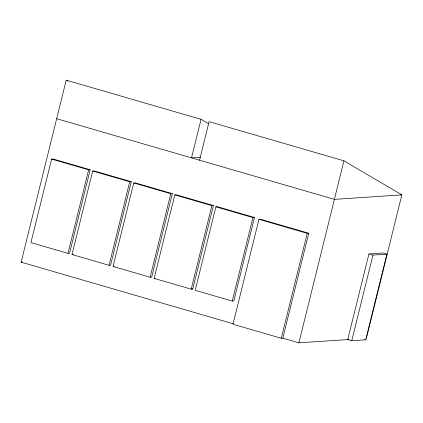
<?xml version="1.0" encoding="UTF-8"?>
<svg xmlns="http://www.w3.org/2000/svg" width="423" height="423" viewBox="0 0 423 423"><rect width="100%" height="100%" fill="white"/><g stroke="black" fill="none" stroke-linecap="round" stroke-linejoin="round"><path stroke-width="0.63" d="M233.279 323.775L21.15 262.16L66.215 80.164L201.052 119.328L208.708 123.828M51.595 159.101L30.932 242.606L67.976 253.366L69.531 253.261L90.194 169.755L53.15 158.995L51.595 159.101L88.645 169.861L90.194 169.755M67.976 253.366L88.645 169.861M72 254.535L92.663 171.029L94.218 170.924L131.267 181.684L110.599 265.189L109.049 265.295L72 254.535L73.554 254.429M109.049 265.295L129.713 181.79L131.267 181.684M113.068 266.464L133.737 182.958L135.286 182.852L172.335 193.612L151.672 277.118L150.117 277.224L113.068 266.464L114.104 266.395M150.117 277.224L170.781 193.718L172.335 193.612M154.141 278.392L174.805 194.887L176.359 194.781L213.404 205.541L192.74 289.046L191.185 289.152L154.141 278.392L155.178 278.323M201.052 119.328L191.513 157.869L200.682 157.256M199.561 160.206L209.094 121.665L343.931 160.825L401.85 194.86L366.36 338.321M191.185 289.152L211.854 205.647L213.404 205.541M215.878 206.815L195.209 290.321L232.259 301.081L233.808 300.975L254.477 217.47L217.427 206.71L215.878 206.815L252.922 217.575L254.477 217.47M232.259 301.081L252.922 217.575M282.818 338.162L308.779 233.242L260.51 219.225L258.955 219.326L232.994 324.245L281.263 338.263L282.818 338.162L298.908 342.836L349.001 339.484M281.263 338.263L307.225 233.348L308.779 233.242M298.908 342.836L343.931 160.825M368.925 253.922L347.727 339.569L351.751 340.737L365.726 339.801L386.918 254.154L382.9 252.986L368.925 253.922L372.949 255.09L386.918 254.154M351.751 340.737L372.949 255.09M21.15 262.16L22.461 262.075M400.586 194.49L401.85 194.86L334.392 199.37L56.677 118.71M92.663 171.029L129.713 181.79M133.737 182.958L170.781 193.718M174.805 194.887L211.854 205.647M258.955 219.326L307.225 233.348M191.482 288.682L192.74 289.046M364.573 339.468L365.726 339.801M66.215 80.164L67.886 81.147"/></g></svg>
